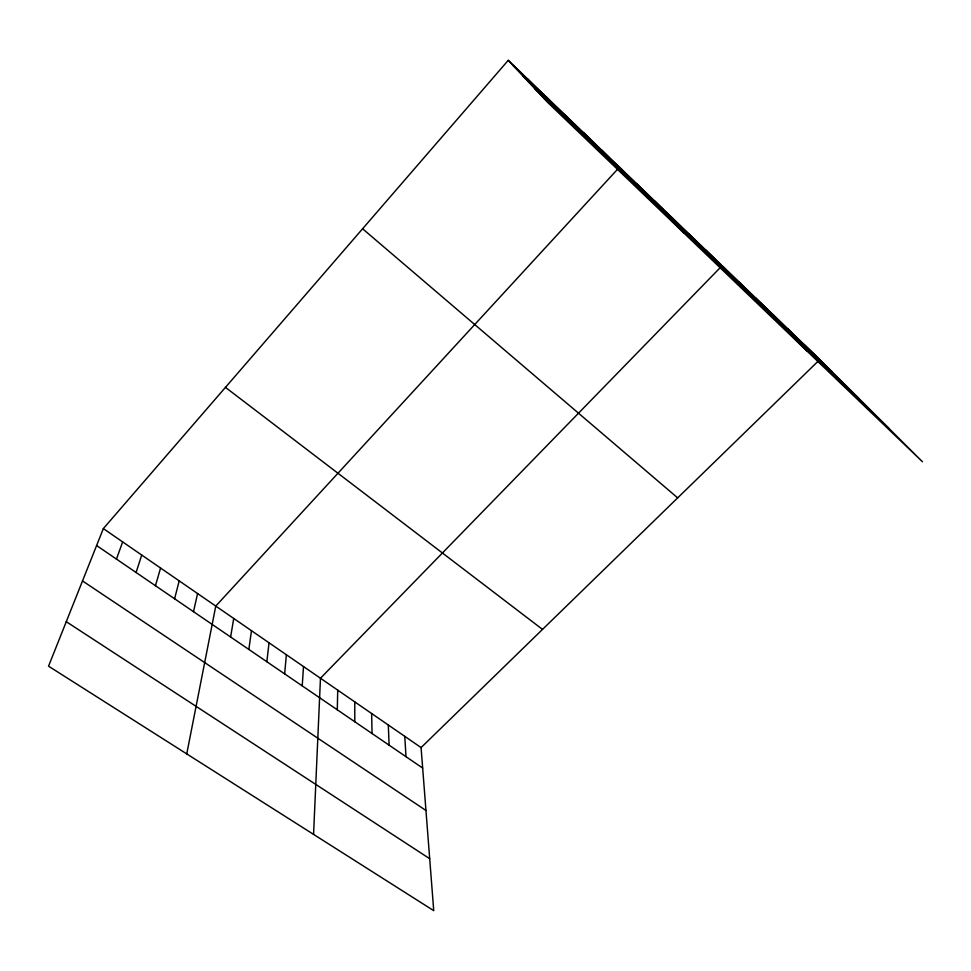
<?xml version="1.0" encoding="UTF-8"?>
<svg xmlns="http://www.w3.org/2000/svg" width="971" height="971" viewBox="0 0 971 971"><rect width="100%" height="100%" fill="white"/><g stroke="black" fill="none" stroke-linecap="round" stroke-linejoin="round"><path stroke-width="1.46" d="M354.779 721.732L354.779 701.899M337.289 709.801L337.726 690.138M313.56 834.38L320.466 678.244L722.096 265.714L807.144 351.199M302.224 685.866L303.51 666.567M284.637 673.874L286.372 654.745M266.843 661.724L269.028 642.79M248.843 649.441L251.477 630.701M230.613 637L233.732 618.466M186.748 753.897L215.768 606.086L618.491 168.25M193.496 611.669L197.586 593.548M174.598 598.767L179.198 580.876M155.457 585.707L160.579 568.035M136.086 572.489L141.73 555.048M116.459 559.102L122.662 541.903M103.351 528.6L48.55 666.179L433.734 910.664L421.074 747.585L819.803 359.561L922.45 461.759L547.498 102.246L508.234 60.336L103.351 528.6L421.074 747.585M66.271 621.695L429.704 858.704M82.499 580.937L425.953 810.469M96.602 545.544L422.664 768.061M225.466 387.368L542.51 629.402M362.596 228.768L677.661 497.88M508.234 60.336L819.803 359.561M512.943 65.36L832.414 372.111M522.884 75.981L858.801 398.377M534.536 88.41L889.205 428.66M804.049 344.426L816.308 356.648M788.076 329.084L799.995 340.979M771.909 313.56L783.451 325.091M755.523 297.818L766.677 308.996M738.919 281.869L749.685 292.684M705.541 249.826L715.518 259.864M688.779 233.732L698.343 243.381M671.798 217.419L680.938 226.668M654.588 200.888L663.29 209.724M637.158 184.15L645.399 192.537M619.474 167.17L683.839 232.967M601.571 149.971L608.878 157.472M583.413 132.529L590.222 139.569M565.001 114.857L571.312 121.411M546.345 96.93L552.135 102.999M527.423 78.76L532.678 84.307M404.786 736.358L405.987 756.676M388.303 725.009L389.116 745.17M371.638 713.515L372.051 733.518"/></g></svg>
